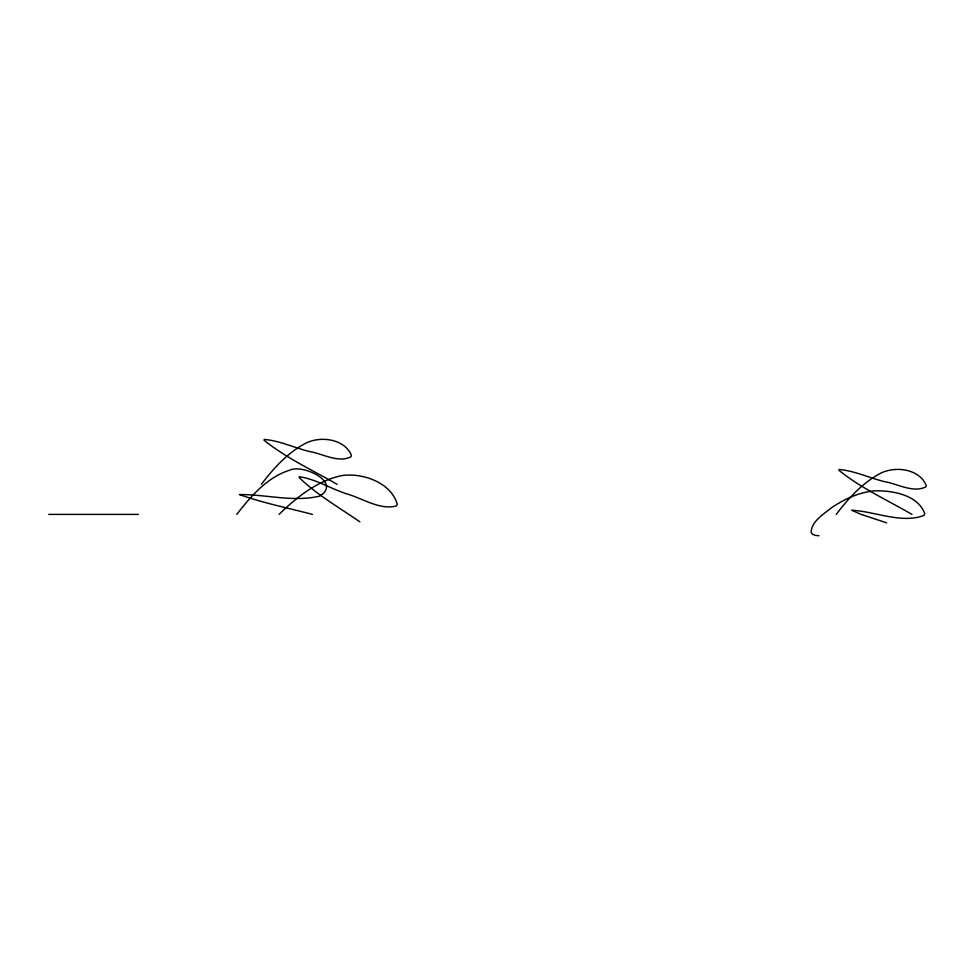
<?xml version="1.0" encoding="UTF-8"?>
<svg xmlns="http://www.w3.org/2000/svg" width="975" height="975" viewBox="0 0 975 975"><rect width="100%" height="100%" fill="white"/><g stroke="black" fill="none" stroke-linecap="round" stroke-linejoin="round"><path stroke-width="1.46" d="M236.754 514.398C250.831 496.385 266.894 477.47 289.356 470.303C302.36 463.515 342.42 482.479 319.605 496.129C293.28 502.357 265.529 494.301 239.448 494.544C263.177 503.051 288.1 507.987 312.463 514.398M261.373 484.331C273.293 468.646 286.918 453.546 304.358 443.954C319.154 435.484 344.333 438.348 351.402 455.301L350.927 456.861C338.069 463.21 322.591 453.643 309.392 451.498C294.328 447.805 279.728 440.737 264.237 439.42L264.067 440.249C286.175 458.092 312.548 470.096 337.082 484.331M836.233 514.398C848.14 498.712 861.778 483.6 879.206 474.008C894.002 465.538 919.181 468.402 926.25 485.367L925.787 486.915C912.917 493.277 897.451 483.697 884.252 481.565C869.176 477.872 854.575 470.803 839.097 469.487L838.927 470.303C861.023 488.158 887.408 500.163 911.942 514.398M279.045 514.398C296.644 497.177 317.094 480.955 341.64 475.605C362.517 472.473 391.194 482.588 397.288 504.294L396.301 505.988C379.446 510.242 362.505 498.274 346.539 493.801C330.72 488.707 315.681 479.042 299.215 476.738L299.423 477.835C317.436 495.105 339.434 507.683 359.885 521.857M48.75 514.398L138.34 514.398M819 535.75L814.99 535.324L812.394 534.117L811.115 532.216C811.663 521.308 823.022 514.739 830.602 508.377C843.741 499.371 858.719 492.241 874.77 490.839C892.515 490.376 918.048 494.898 924.727 513.63L924.02 515.373C901.851 524.062 874.892 511.339 851.748 510.254L860.523 514.154L886.641 522.88"/></g></svg>
